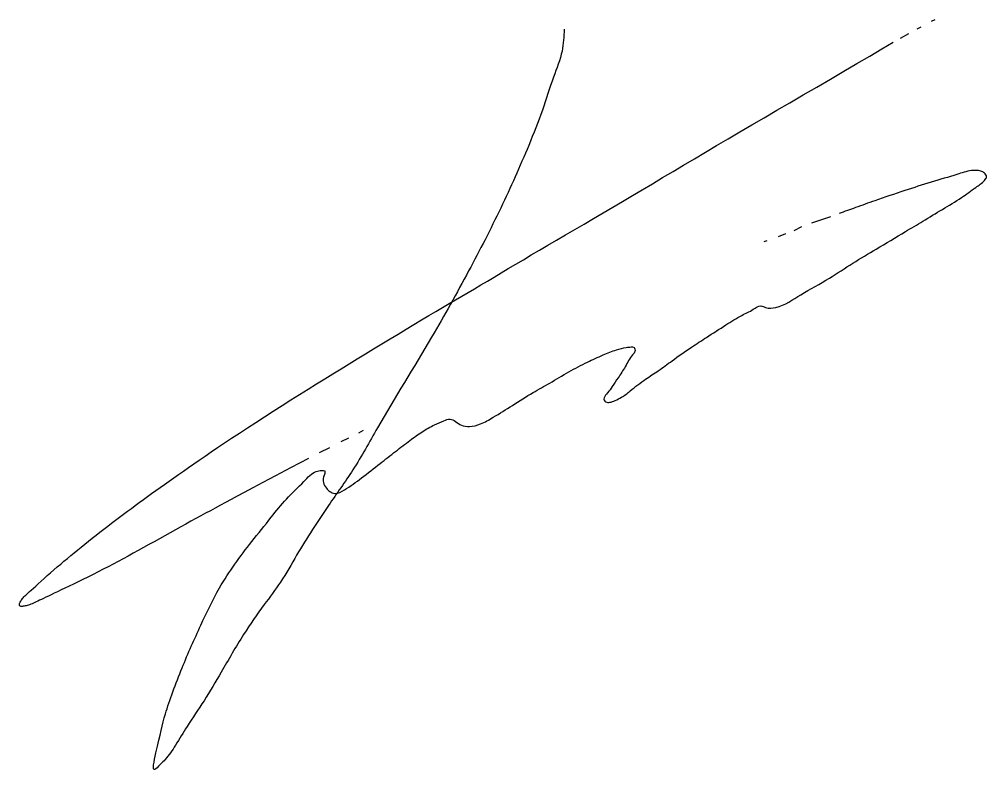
# Model space of a CAD drawing. Header units: millimetres. Extents: x -1.3 to 13.3, y -2.2 to 9.1.
import ezdxf

# ---------------------------------------------------------------- set-up
doc = ezdxf.new("R2010")
doc.units = ezdxf.units.MM

# ---------------------------------------------------------------- blocks, each defined once
blk = doc.blocks.new('Продан М.А.')
at = {"color": 5}
for points in [[(12.446, 9.067), (12.499, 9.096)], [(11.98, 8.815), (12.102, 8.884)], [(12.229, 8.953), (12.289, 8.985)], [(3.066, 2.488), (2.794, 2.345), (2.568, 2.226), (2.38, 2.127), (2.226, 2.044), (2.098, 1.976), (1.991, 1.919), (1.9, 1.869), (1.817, 1.824), (1.738, 1.782), (1.662, 1.741), (1.588, 1.7), (1.515, 1.661), (1.442, 1.621), (1.369, 1.581), (1.296, 1.541), (1.22, 1.5), (1.143, 1.457), (1.064, 1.414), (0.984, 1.369), (0.903, 1.324), (0.821, 1.279), (0.74, 1.234), (0.659, 1.19), (0.58, 1.146), (0.502, 1.102), (0.425, 1.06), (0.349, 1.018), (0.274, 0.977), (0.199, 0.937), (0.125, 0.896), (0.05, 0.857), (-0.026, 0.818), (-0.102, 0.779), (-0.179, 0.74), (-0.255, 0.702), (-0.33, 0.666), (-0.402, 0.63), (-0.472, 0.597), (-0.539, 0.565), (-0.602, 0.534), (-0.66, 0.507), (-0.714, 0.481), (-0.763, 0.457), (-0.808, 0.436), (-0.85, 0.416), (-0.888, 0.398), (-0.923, 0.381), (-0.954, 0.366), (-0.983, 0.352), (-1.01, 0.34), (-1.034, 0.328), (-1.056, 0.318), (-1.077, 0.309), (-1.097, 0.3), (-1.116, 0.293), (-1.134, 0.286), (-1.151, 0.28), (-1.168, 0.275), (-1.185, 0.27), (-1.201, 0.266), (-1.216, 0.263), (-1.229, 0.261), (-1.242, 0.26), (-1.253, 0.259), (-1.263, 0.26), (-1.271, 0.261), (-1.277, 0.264), (-1.282, 0.268), (-1.286, 0.273), (-1.288, 0.279), (-1.288, 0.286), (-1.287, 0.294), (-1.284, 0.304), (-1.28, 0.315), (-1.274, 0.326), (-1.268, 0.339), (-1.26, 0.352), (-1.251, 0.365), (-1.241, 0.378), (-1.23, 0.391), (-1.219, 0.404), (-1.206, 0.417), (-1.192, 0.43), (-1.176, 0.446), (-1.156, 0.463), (-1.134, 0.483), (-1.108, 0.506), (-1.077, 0.534), (-1.042, 0.565), (-1.003, 0.6), (-0.961, 0.639), (-0.915, 0.68), (-0.867, 0.723), (-0.818, 0.766), (-0.768, 0.811), (-0.717, 0.855), (-0.666, 0.898), (-0.616, 0.941), (-0.565, 0.983), (-0.514, 1.026), (-0.462, 1.068), (-0.41, 1.11), (-0.357, 1.153), (-0.303, 1.196), (-0.247, 1.24), (-0.191, 1.285), (-0.133, 1.33), (-0.075, 1.375), (-0.017, 1.421), (0.042, 1.467), (0.101, 1.512), (0.161, 1.558), (0.22, 1.603), (0.279, 1.647), (0.338, 1.692), (0.398, 1.736), (0.457, 1.78), (0.518, 1.824), (0.579, 1.869), (0.641, 1.913), (0.704, 1.958), (0.768, 2.004), (0.833, 2.05), (0.899, 2.097), (0.967, 2.145), (1.037, 2.194), (1.109, 2.245), (1.183, 2.297), (1.26, 2.35), (1.339, 2.405), (1.421, 2.463), (1.508, 2.523), (1.599, 2.585), (1.696, 2.651), (1.799, 2.72), (1.908, 2.793), (2.024, 2.869), (2.146, 2.949), (2.272, 3.03), (2.402, 3.114), (2.534, 3.198), (2.667, 3.283), (2.8, 3.367), (2.931, 3.449), (3.06, 3.53), (3.186, 3.608), (3.31, 3.685), (3.433, 3.761), (3.555, 3.837), (3.677, 3.911), (3.799, 3.986), (3.921, 4.061), (4.045, 4.136), (4.169, 4.211), (4.293, 4.286), (4.415, 4.36), (4.535, 4.432), (4.653, 4.503), (4.767, 4.571), (4.877, 4.637), (4.983, 4.699), (5.084, 4.759), (5.182, 4.817), (5.278, 4.873), (5.372, 4.929), (5.467, 4.984), (5.562, 5.041), (5.658, 5.098), (5.758, 5.157), (5.86, 5.217), (5.965, 5.28), (6.073, 5.344), (6.185, 5.411), (6.301, 5.479), (6.42, 5.55), (6.543, 5.622), (6.67, 5.697), (6.801, 5.773), (6.936, 5.852), (7.073, 5.932), (7.213, 6.014), (7.356, 6.097), (7.5, 6.182), (7.646, 6.267), (7.793, 6.354), (7.941, 6.443), (8.091, 6.532), (8.243, 6.623), (8.397, 6.714), (8.554, 6.808), (8.713, 6.902), (8.876, 6.999), (9.041, 7.096), (9.21, 7.196), (9.383, 7.297), (9.56, 7.401), (9.741, 7.507), (9.927, 7.615), (10.117, 7.727), (10.313, 7.841), (10.514, 7.959), (10.718, 8.078), (10.922, 8.197), (11.125, 8.316), (11.323, 8.432), (11.514, 8.544), (11.697, 8.651), (11.868, 8.751)], [(10.922, 6.122), (10.64, 6.027)], [(10.489, 5.971), (10.37, 5.914)], [(10.245, 5.867), (10.138, 5.825)], [(9.967, 5.765), (9.921, 5.747)], [(3.665, 2.791), (3.551, 2.738)], [(3.889, 2.906), (3.817, 2.867)], [(3.382, 2.648), (3.226, 2.571)]]:
    blk.add_lwpolyline(points, dxfattribs=at)
blk.add_spline([(6.914, 8.947), (6.882, 8.62), (6.754, 8.227), (6.586, 7.73), (6.38, 7.199), (5.959, 6.256), (5.476, 5.309), (4.919, 4.314), (4.103, 2.946), (3.733, 2.315), (3.367, 1.781), (3.125, 1.416), (2.887, 1.031), (2.644, 0.626), (2.398, 0.287), (2.088, -0.165), (1.75, -0.731), (1.492, -1.159), (1.237, -1.548), (1.063, -1.83), (0.908, -2.045), (0.83, -2.122), (0.75, -2.197), (0.769, -1.946), (0.912, -1.358), (1.162, -0.667), (1.444, -0.024), (1.726, 0.537), (2.211, 1.235), (2.505, 1.602), (2.732, 1.875), (2.997, 2.141), (3.182, 2.292), (3.265, 2.307), (3.309, 2.299), (3.309, 2.26), (3.289, 2.203), (3.289, 2.125), (3.336, 2.04), (3.388, 1.988), (3.462, 1.961), (3.605, 2.013), (3.863, 2.193), (4.145, 2.413), (4.376, 2.593), (4.593, 2.759), (4.778, 2.89), (4.963, 2.993), (5.101, 3.054), (5.199, 3.078), (5.277, 3.044), (5.367, 2.988), (5.489, 2.968), (5.654, 3.006), (5.846, 3.106), (6.135, 3.286), (6.448, 3.479), (6.697, 3.621), (6.985, 3.791), (7.264, 3.937), (7.502, 4.045), (7.701, 4.122), (7.85, 4.157), (7.921, 4.165), (7.966, 4.157), (7.98, 4.13), (7.98, 4.099), (7.945, 4.047), (7.833, 3.868), (7.726, 3.701), (7.638, 3.571), (7.568, 3.474), (7.516, 3.397), (7.516, 3.363), (7.539, 3.341), (7.603, 3.332), (7.681, 3.36), (7.778, 3.408), (7.91, 3.505), (8.141, 3.681), (8.331, 3.807), (8.539, 3.957), (8.831, 4.162), (9.057, 4.309), (9.349, 4.497), (9.588, 4.641), (9.762, 4.732), (9.875, 4.785), (9.945, 4.76), (10.101, 4.76), (10.478, 4.952), (10.907, 5.2), (11.26, 5.426), (11.613, 5.638), (12.052, 5.902), (12.315, 6.058), (12.608, 6.236), (12.897, 6.414), (13.112, 6.567), (13.242, 6.671), (13.275, 6.728), (13.242, 6.783), (13.188, 6.812), (13.046, 6.819), (12.828, 6.762), (12.441, 6.647), (12.042, 6.518), (11.59, 6.366), (11.302, 6.262), (11.053, 6.175)], degree=3, dxfattribs=at)

msp = doc.modelspace()

# ---------------------------------------------------------------- block references
msp.add_blockref('Продан М.А.', (0, 0))

doc.saveas('drawing.dxf')
